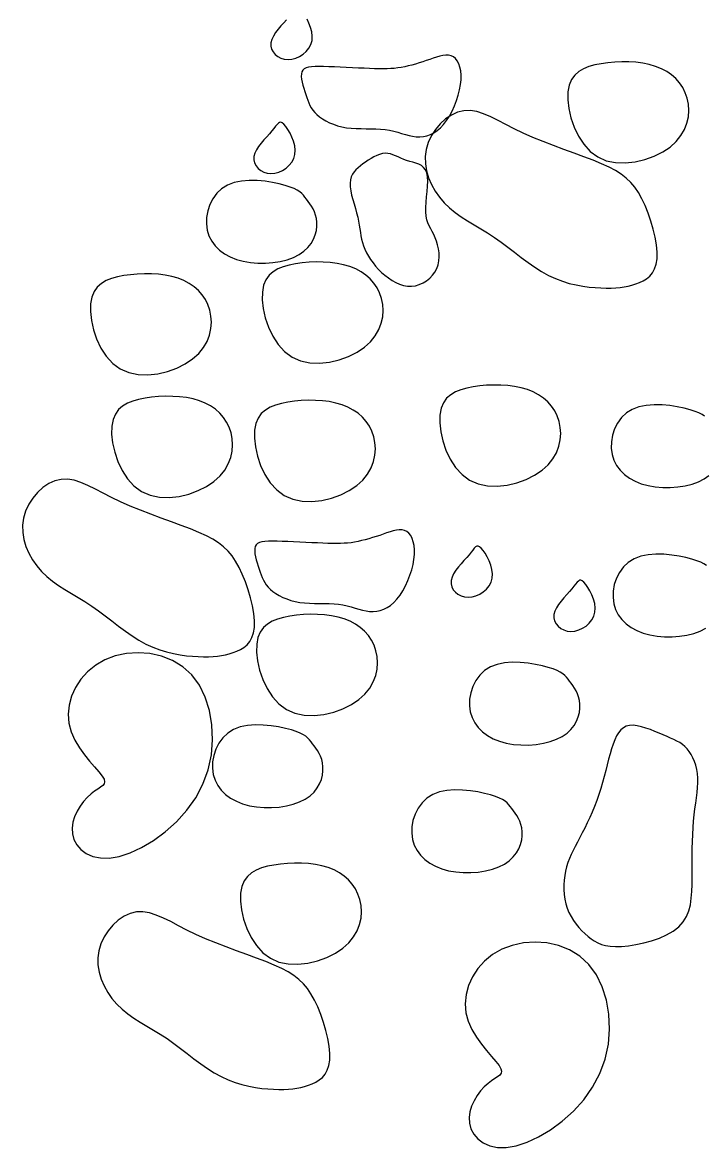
# Model space of a CAD drawing. Header units: millimetres. Extents: x 0 to 42050, y 0 to 29700.
# Drawn here: x 27797.8 to 28056.3, y 12348.9 to 12775.9 of the extents above; entities that cross this region are included whole.
import ezdxf

# ---------------------------------------------------------------- set-up
doc = ezdxf.new("R2010")
doc.units = ezdxf.units.MM
doc.header["$LTSCALE"] = 50
doc.layers.add('DRAW3', color=40, linetype='Continuous')

msp = doc.modelspace()

# ---------------------------------------------------------------- linework, layer by layer
at = {"layer": 'DRAW3'}
for points in [[(27897.85, 12776.86), (27896.82, 12775.72), (27895.74, 12774.53), (27894.69, 12773.28), (27893.72, 12772.01), (27892.89, 12770.72), (27892.28, 12769.43), (27891.94, 12768.16), (27891.93, 12766.92), (27892.21, 12765.74), (27892.77, 12764.66), (27893.56, 12763.7), (27894.56, 12762.9), (27895.72, 12762.29), (27897.02, 12761.9), (27898.42, 12761.77), (27899.88, 12761.9), (27901.36, 12762.3), (27902.8, 12762.94), (27904.14, 12763.8), (27905.34, 12764.86), (27906.34, 12766.09), (27907.09, 12767.48), (27907.53, 12769), (27907.63, 12770.62), (27907.43, 12772.3), (27906.99, 12773.97), (27906.38, 12775.6), (27905.64, 12777.11)], [(28056.4, 12626.46), (28055.46, 12627.08), (28054.26, 12627.68), (28052.77, 12628.28), (28050.9, 12628.88), (28048.64, 12629.47), (28046.04, 12630.02), (28043.21, 12630.45), (28040.25, 12630.73), (28037.24, 12630.78), (28034.29, 12630.56), (28031.5, 12630), (28028.96, 12629.05), (28026.75, 12627.67), (28024.9, 12625.92), (28023.39, 12623.87), (28022.25, 12621.61), (28021.46, 12619.22), (28021.04, 12616.76), (28020.98, 12614.32), (28021.29, 12611.98), (28021.96, 12609.79), (28022.99, 12607.8), (28024.33, 12605.99), (28025.96, 12604.38), (28027.87, 12602.98), (28030.02, 12601.8), (28032.39, 12600.84), (28034.96, 12600.12), (28037.68, 12599.64), (28040.51, 12599.4), (28043.39, 12599.4), (28046.24, 12599.62), (28049.01, 12600.06), (28051.63, 12600.71), (28054.04, 12601.58), (28056.18, 12602.64), (28057.99, 12603.9)], [(28057.08, 12569.77), (28056.14, 12570.39), (28054.95, 12571), (28053.45, 12571.59), (28051.58, 12572.19), (28049.32, 12572.78), (28046.72, 12573.33), (28043.9, 12573.76), (28040.93, 12574.04), (28037.93, 12574.09), (28034.98, 12573.87), (28032.19, 12573.31), (28029.65, 12572.36), (28027.44, 12570.98), (28025.58, 12569.23), (28024.08, 12567.19), (28022.93, 12564.93), (28022.15, 12562.53), (28021.72, 12560.07), (28021.66, 12557.63), (28021.97, 12555.29), (28022.65, 12553.11), (28023.67, 12551.11), (28025.01, 12549.3), (28026.65, 12547.69), (28028.55, 12546.29), (28030.71, 12545.11), (28033.08, 12544.15), (28035.64, 12543.43), (28038.37, 12542.96), (28041.2, 12542.72), (28044.07, 12542.71), (28046.92, 12542.93), (28049.69, 12543.37), (28052.31, 12544.02), (28054.72, 12544.89), (28056.86, 12545.96)]]:
    msp.add_lwpolyline(points, dxfattribs=at)
for points in [[(27941.33, 12758.8), (27940.02, 12758.6), (27938.71, 12758.45), (27937.37, 12758.35), (27935.98, 12758.29), (27934.51, 12758.27), (27932.93, 12758.29), (27931.21, 12758.33), (27929.34, 12758.4), (27927.29, 12758.48), (27925.1, 12758.58), (27922.83, 12758.69), (27920.52, 12758.8), (27918.23, 12758.9), (27916, 12758.99), (27913.88, 12759.07), (27911.93, 12759.12), (27910.19, 12759.14), (27908.66, 12759.12), (27907.34, 12759.04), (27906.22, 12758.88), (27905.3, 12758.62), (27904.57, 12758.25), (27904.03, 12757.76), (27903.67, 12757.12), (27903.49, 12756.32), (27903.47, 12755.4), (27903.57, 12754.36), (27903.78, 12753.25), (27904.07, 12752.08), (27904.41, 12750.89), (27904.78, 12749.7), (27905.16, 12748.54), (27905.54, 12747.43), (27905.91, 12746.38), (27906.31, 12745.37), (27906.75, 12744.41), (27907.26, 12743.48), (27907.86, 12742.58), (27908.56, 12741.72), (27909.4, 12740.88), (27910.38, 12740.06), (27911.5, 12739.27), (27912.76, 12738.53), (27914.13, 12737.84), (27915.61, 12737.23), (27917.19, 12736.7), (27918.85, 12736.27), (27920.59, 12735.94), (27922.4, 12735.74), (27924.25, 12735.62), (27926.13, 12735.57), (27928.02, 12735.56), (27929.9, 12735.54), (27931.75, 12735.51), (27933.55, 12735.42), (27935.29, 12735.24), (27936.94, 12734.96), (27938.53, 12734.6), (27940.04, 12734.19), (27941.51, 12733.76), (27942.93, 12733.35), (27944.32, 12732.98), (27945.69, 12732.69), (27947.05, 12732.52), (27948.41, 12732.47), (27949.76, 12732.59), (27951.1, 12732.87), (27952.42, 12733.32), (27953.72, 12733.97), (27954.99, 12734.81), (27956.22, 12735.87), (27957.41, 12737.15), (27958.56, 12738.66), (27959.64, 12740.37), (27960.64, 12742.22), (27961.54, 12744.19), (27962.33, 12746.22), (27962.99, 12748.27), (27963.51, 12750.3), (27963.86, 12752.27), (27964.04, 12754.14), (27964.05, 12755.89), (27963.9, 12757.5), (27963.61, 12758.96), (27963.18, 12760.23), (27962.62, 12761.32), (27961.94, 12762.19), (27961.16, 12762.84), (27960.28, 12763.25), (27959.32, 12763.45), (27958.28, 12763.46), (27957.17, 12763.31), (27955.99, 12763.05), (27954.77, 12762.69), (27953.5, 12762.27), (27952.19, 12761.83), (27950.86, 12761.37), (27949.5, 12760.93), (27948.14, 12760.49), (27946.76, 12760.08), (27945.39, 12759.7), (27944.02, 12759.36), (27942.66, 12759.05)], [(28004.59, 12749.54), (28004.54, 12746.54), (28004.9, 12743.21), (28005.69, 12739.7), (28006.9, 12736.17), (28008.52, 12732.76), (28010.56, 12729.63), (28013.01, 12726.93), (28015.86, 12724.82), (28019.1, 12723.41), (28022.63, 12722.68), (28026.33, 12722.55), (28030.08, 12722.96), (28033.78, 12723.83), (28037.29, 12725.11), (28040.51, 12726.72), (28043.32, 12728.6), (28045.62, 12730.68), (28047.43, 12732.91), (28048.78, 12735.25), (28049.7, 12737.66), (28050.23, 12740.09), (28050.4, 12742.51), (28050.24, 12744.85), (28049.79, 12747.1), (28049.08, 12749.2), (28048.12, 12751.14), (28046.92, 12752.92), (28045.5, 12754.54), (28043.87, 12755.98), (28042.03, 12757.24), (28040.01, 12758.32), (28037.8, 12759.21), (28035.43, 12759.9), (28032.93, 12760.4), (28030.33, 12760.74), (28027.67, 12760.91), (28024.99, 12760.93), (28022.32, 12760.81), (28019.71, 12760.57), (28017.18, 12760.22), (28014.78, 12759.75), (28012.53, 12759.13), (28010.49, 12758.31), (28008.68, 12757.24), (28007.15, 12755.88), (28005.94, 12754.17), (28005.07, 12752.08)], [(28032.55, 12708.99), (28031.26, 12711.31), (28029.88, 12713.36), (28028.37, 12715.17), (28026.69, 12716.78), (28024.79, 12718.26), (28022.62, 12719.63), (28020.15, 12720.94), (28017.33, 12722.23), (28014.14, 12723.55), (28010.64, 12724.9), (28006.9, 12726.28), (28003.02, 12727.71), (27999.07, 12729.17), (27995.14, 12730.69), (27991.31, 12732.25), (27987.65, 12733.87), (27984.24, 12735.53), (27981.06, 12737.17), (27978.08, 12738.71), (27975.27, 12740.09), (27972.6, 12741.22), (27970.04, 12742.03), (27967.55, 12742.45), (27965.11, 12742.39), (27962.7, 12741.81), (27960.36, 12740.75), (27958.14, 12739.26), (27956.11, 12737.42), (27954.3, 12735.28), (27952.78, 12732.91), (27951.59, 12730.36), (27950.8, 12727.7), (27950.44, 12724.99), (27950.5, 12722.27), (27950.93, 12719.57), (27951.72, 12716.91), (27952.81, 12714.34), (27954.19, 12711.89), (27955.81, 12709.58), (27957.64, 12707.46), (27959.65, 12705.54), (27961.82, 12703.78), (27964.12, 12702.16), (27966.53, 12700.61), (27969.01, 12699.1), (27971.55, 12697.57), (27974.12, 12695.99), (27976.69, 12694.32), (27979.25, 12692.51), (27981.8, 12690.6), (27984.34, 12688.65), (27986.89, 12686.7), (27989.44, 12684.8), (27992, 12683), (27994.58, 12681.35), (27997.19, 12679.89), (27999.82, 12678.67), (28002.46, 12677.67), (28005.09, 12676.87), (28007.67, 12676.25), (28010.18, 12675.79), (28012.61, 12675.46), (28014.91, 12675.24), (28017.08, 12675.11), (28019.09, 12675.05), (28020.95, 12675.06), (28022.69, 12675.14), (28024.32, 12675.29), (28025.88, 12675.51), (28027.37, 12675.81), (28028.82, 12676.19), (28030.26, 12676.64), (28031.68, 12677.18), (28033.07, 12677.83), (28034.38, 12678.64), (28035.58, 12679.63), (28036.61, 12680.85), (28037.45, 12682.33), (28038.06, 12684.1), (28038.38, 12686.21), (28038.4, 12688.67), (28038.14, 12691.42), (28037.63, 12694.36), (28036.91, 12697.41), (28036, 12700.49), (28034.95, 12703.5), (28033.79, 12706.36)], [(27885.48, 12724.95), (27885.47, 12723.71), (27885.75, 12722.54), (27886.31, 12721.45), (27887.1, 12720.5), (27888.1, 12719.7), (27889.26, 12719.09), (27890.56, 12718.7), (27891.96, 12718.56), (27893.42, 12718.7), (27894.9, 12719.1), (27896.34, 12719.74), (27897.68, 12720.6), (27898.88, 12721.66), (27899.88, 12722.89), (27900.63, 12724.28), (27901.07, 12725.79), (27901.17, 12727.42), (27900.97, 12729.09), (27900.53, 12730.77), (27899.91, 12732.39), (27899.18, 12733.91), (27898.39, 12735.25), (27897.6, 12736.38), (27896.87, 12737.23), (27896.25, 12737.76), (27895.72, 12737.99), (27895.24, 12737.95), (27894.77, 12737.67), (27894.28, 12737.18), (27893.74, 12736.5), (27893.09, 12735.66), (27892.32, 12734.71), (27891.39, 12733.65), (27890.36, 12732.52), (27889.28, 12731.33), (27888.23, 12730.08), (27887.26, 12728.81), (27886.43, 12727.52), (27885.82, 12726.23)], [(27935.24, 12726.22), (27934.2, 12726.09), (27933.14, 12725.82), (27932.07, 12725.41), (27931, 12724.89), (27929.94, 12724.28), (27928.88, 12723.62), (27927.85, 12722.91), (27926.85, 12722.19), (27925.89, 12721.48), (27924.99, 12720.75), (27924.17, 12719.98), (27923.45, 12719.17), (27922.84, 12718.28), (27922.38, 12717.29), (27922.07, 12716.18), (27921.94, 12714.94), (27921.99, 12713.54), (27922.21, 12712.01), (27922.55, 12710.39), (27922.98, 12708.7), (27923.46, 12706.98), (27923.96, 12705.26), (27924.43, 12703.57), (27924.85, 12701.95), (27925.18, 12700.41), (27925.45, 12698.94), (27925.67, 12697.55), (27925.88, 12696.21), (27926.09, 12694.9), (27926.35, 12693.62), (27926.66, 12692.35), (27927.06, 12691.08), (27927.57, 12689.79), (27928.19, 12688.49), (27928.91, 12687.19), (27929.74, 12685.9), (27930.65, 12684.63), (27931.66, 12683.39), (27932.75, 12682.18), (27933.93, 12681.03), (27935.17, 12679.93), (27936.49, 12678.91), (27937.86, 12677.99), (27939.28, 12677.2), (27940.73, 12676.56), (27942.21, 12676.09), (27943.71, 12675.83), (27945.22, 12675.78), (27946.72, 12675.97), (27948.2, 12676.39), (27949.62, 12677.01), (27950.95, 12677.82), (27952.17, 12678.8), (27953.24, 12679.92), (27954.15, 12681.16), (27954.86, 12682.51), (27955.35, 12683.94), (27955.63, 12685.44), (27955.74, 12686.96), (27955.68, 12688.5), (27955.48, 12690.01), (27955.16, 12691.48), (27954.74, 12692.88), (27954.24, 12694.18), (27953.69, 12695.37), (27953.11, 12696.48), (27952.54, 12697.56), (27951.99, 12698.65), (27951.49, 12699.78), (27951.09, 12701.02), (27950.79, 12702.39), (27950.64, 12703.95), (27950.64, 12705.71), (27950.76, 12707.64), (27950.95, 12709.66), (27951.15, 12711.7), (27951.31, 12713.7), (27951.39, 12715.59), (27951.32, 12717.3), (27951.06, 12718.76), (27950.56, 12719.94), (27949.86, 12720.85), (27948.99, 12721.54), (27947.99, 12722.07), (27946.89, 12722.48), (27945.74, 12722.82), (27944.57, 12723.14), (27943.41, 12723.49), (27942.3, 12723.9), (27941.24, 12724.36), (27940.22, 12724.82), (27939.21, 12725.27), (27938.22, 12725.66), (27937.24, 12725.97), (27936.25, 12726.17)], [(27875.46, 12714.17), (27873.25, 12712.79), (27871.39, 12711.04), (27869.89, 12709), (27868.74, 12706.74), (27867.96, 12704.34), (27867.53, 12701.89), (27867.47, 12699.45), (27867.78, 12697.1), (27868.46, 12694.92), (27869.48, 12692.92), (27870.82, 12691.11), (27872.46, 12689.5), (27874.37, 12688.1), (27876.52, 12686.92), (27878.89, 12685.97), (27881.45, 12685.25), (27884.18, 12684.77), (27887.01, 12684.53), (27889.88, 12684.52), (27892.73, 12684.74), (27895.5, 12685.18), (27898.12, 12685.84), (27900.53, 12686.7), (27902.67, 12687.77), (27904.48, 12689.03), (27905.98, 12690.44), (27907.18, 12691.98), (27908.1, 12693.59), (27908.76, 12695.24), (27909.18, 12696.9), (27909.38, 12698.51), (27909.38, 12700.04), (27909.21, 12701.47), (27908.88, 12702.78), (27908.44, 12703.99), (27907.9, 12705.11), (27907.3, 12706.14), (27906.67, 12707.09), (27906.04, 12707.97), (27905.43, 12708.79), (27904.86, 12709.55), (27904.29, 12710.27), (27903.66, 12710.94), (27902.9, 12711.59), (27901.95, 12712.21), (27900.76, 12712.81), (27899.26, 12713.41), (27897.4, 12714), (27895.13, 12714.6), (27892.53, 12715.14), (27889.71, 12715.58), (27886.74, 12715.85), (27883.74, 12715.91), (27880.79, 12715.68), (27878, 12715.12)], [(27888.69, 12673.58), (27888.63, 12670.58), (27889, 12667.26), (27889.79, 12663.75), (27890.99, 12660.21), (27892.62, 12656.8), (27894.66, 12653.67), (27897.1, 12650.97), (27899.96, 12648.86), (27903.2, 12647.45), (27906.72, 12646.72), (27910.42, 12646.59), (27914.18, 12647), (27917.87, 12647.88), (27921.38, 12649.15), (27924.6, 12650.77), (27927.41, 12652.64), (27929.71, 12654.72), (27931.52, 12656.95), (27932.87, 12659.29), (27933.79, 12661.7), (27934.32, 12664.13), (27934.49, 12666.55), (27934.33, 12668.9), (27933.88, 12671.14), (27933.17, 12673.24), (27932.21, 12675.18), (27931.02, 12676.97), (27929.6, 12678.58), (27927.97, 12680.02), (27926.13, 12681.28), (27924.1, 12682.36), (27921.9, 12683.25), (27919.52, 12683.94), (27917.02, 12684.45), (27914.42, 12684.78), (27911.77, 12684.95), (27909.09, 12684.97), (27906.42, 12684.86), (27903.8, 12684.61), (27901.28, 12684.26), (27898.87, 12683.79), (27896.63, 12683.17), (27894.58, 12682.35), (27892.78, 12681.28), (27891.25, 12679.92), (27890.03, 12678.21), (27889.16, 12676.12)], [(27823.55, 12669.12), (27823.49, 12666.12), (27823.86, 12662.79), (27824.65, 12659.28), (27825.86, 12655.75), (27827.48, 12652.33), (27829.52, 12649.2), (27831.96, 12646.51), (27834.82, 12644.4), (27838.06, 12642.99), (27841.59, 12642.25), (27845.29, 12642.13), (27849.04, 12642.53), (27852.73, 12643.41), (27856.25, 12644.69), (27859.47, 12646.3), (27862.27, 12648.18), (27864.58, 12650.26), (27866.39, 12652.49), (27867.74, 12654.83), (27868.66, 12657.24), (27869.19, 12659.67), (27869.35, 12662.08), (27869.2, 12664.43), (27868.75, 12666.68), (27868.04, 12668.78), (27867.08, 12670.72), (27865.88, 12672.5), (27864.46, 12674.12), (27862.83, 12675.56), (27860.99, 12676.82), (27858.96, 12677.9), (27856.76, 12678.78), (27854.39, 12679.48), (27851.88, 12679.98), (27849.29, 12680.32), (27846.63, 12680.49), (27843.95, 12680.51), (27841.28, 12680.39), (27838.67, 12680.15), (27836.14, 12679.79), (27833.73, 12679.32), (27831.49, 12678.7), (27829.45, 12677.89), (27827.64, 12676.82), (27826.11, 12675.46), (27824.89, 12673.75), (27824.03, 12671.65)], [(27956.01, 12626.9), (27955.96, 12623.91), (27956.32, 12620.58), (27957.11, 12617.07), (27958.32, 12613.53), (27959.94, 12610.12), (27961.98, 12606.99), (27964.43, 12604.29), (27967.28, 12602.18), (27970.52, 12600.77), (27974.05, 12600.04), (27977.75, 12599.91), (27981.5, 12600.32), (27985.2, 12601.2), (27988.71, 12602.48), (27991.93, 12604.09), (27994.74, 12605.96), (27997.04, 12608.04), (27998.85, 12610.27), (28000.2, 12612.61), (28001.12, 12615.02), (28001.65, 12617.46), (28001.82, 12619.87), (28001.66, 12622.22), (28001.21, 12624.46), (28000.5, 12626.56), (27999.54, 12628.51), (27998.34, 12630.29), (27996.92, 12631.9), (27995.29, 12633.34), (27993.46, 12634.61), (27991.43, 12635.68), (27989.22, 12636.57), (27986.85, 12637.26), (27984.35, 12637.77), (27981.75, 12638.1), (27979.09, 12638.27), (27976.41, 12638.29), (27973.74, 12638.18), (27971.13, 12637.93), (27968.6, 12637.58), (27966.2, 12637.11), (27963.95, 12636.49), (27961.91, 12635.67), (27960.1, 12634.6), (27958.57, 12633.24), (27957.36, 12631.54), (27956.49, 12629.44)], [(27831.61, 12622.62), (27831.55, 12619.63), (27831.92, 12616.3), (27832.71, 12612.79), (27833.92, 12609.25), (27835.54, 12605.84), (27837.58, 12602.71), (27840.02, 12600.01), (27842.88, 12597.9), (27846.12, 12596.49), (27849.65, 12595.76), (27853.35, 12595.63), (27857.1, 12596.04), (27860.79, 12596.92), (27864.31, 12598.2), (27867.52, 12599.81), (27870.33, 12601.68), (27872.64, 12603.76), (27874.45, 12605.99), (27875.79, 12608.33), (27876.72, 12610.74), (27877.24, 12613.18), (27877.41, 12615.59), (27877.26, 12617.94), (27876.81, 12620.18), (27876.09, 12622.28), (27875.13, 12624.23), (27873.94, 12626.01), (27872.52, 12627.62), (27870.89, 12629.06), (27869.05, 12630.33), (27867.02, 12631.4), (27864.82, 12632.29), (27862.45, 12632.98), (27859.94, 12633.49), (27857.34, 12633.82), (27854.69, 12633.99), (27852.01, 12634.01), (27849.34, 12633.9), (27846.72, 12633.65), (27844.2, 12633.3), (27841.79, 12632.83), (27839.55, 12632.21), (27837.51, 12631.39), (27835.7, 12630.32), (27834.17, 12628.96), (27832.95, 12627.26), (27832.09, 12625.16)], [(27885.74, 12621.1), (27885.68, 12618.1), (27886.05, 12614.78), (27886.84, 12611.27), (27888.05, 12607.73), (27889.67, 12604.32), (27891.71, 12601.19), (27894.15, 12598.49), (27897.01, 12596.38), (27900.25, 12594.97), (27903.78, 12594.24), (27907.48, 12594.11), (27911.23, 12594.52), (27914.92, 12595.4), (27918.44, 12596.67), (27921.66, 12598.29), (27924.46, 12600.16), (27926.77, 12602.24), (27928.58, 12604.47), (27929.92, 12606.81), (27930.85, 12609.22), (27931.37, 12611.65), (27931.54, 12614.07), (27931.39, 12616.42), (27930.94, 12618.66), (27930.22, 12620.76), (27929.27, 12622.7), (27928.07, 12624.49), (27926.65, 12626.1), (27925.02, 12627.54), (27923.18, 12628.8), (27921.15, 12629.88), (27918.95, 12630.77), (27916.58, 12631.46), (27914.07, 12631.97), (27911.47, 12632.3), (27908.82, 12632.47), (27906.14, 12632.49), (27903.47, 12632.38), (27900.86, 12632.13), (27898.33, 12631.78), (27895.92, 12631.31), (27893.68, 12630.69), (27891.64, 12629.87), (27889.83, 12628.8), (27888.3, 12627.44), (27887.08, 12625.73), (27886.22, 12623.64)], [(27879.86, 12569.09), (27878.57, 12571.42), (27877.19, 12573.46), (27875.68, 12575.27), (27874, 12576.89), (27872.1, 12578.36), (27869.93, 12579.73), (27867.46, 12581.04), (27864.64, 12582.34), (27861.45, 12583.65), (27857.95, 12585), (27854.21, 12586.39), (27850.33, 12587.81), (27846.38, 12589.28), (27842.45, 12590.79), (27838.62, 12592.36), (27834.96, 12593.97), (27831.55, 12595.63), (27828.37, 12597.27), (27825.39, 12598.82), (27822.58, 12600.19), (27819.91, 12601.32), (27817.35, 12602.13), (27814.86, 12602.55), (27812.42, 12602.49), (27810.01, 12601.92), (27807.67, 12600.85), (27805.45, 12599.37), (27803.42, 12597.53), (27801.61, 12595.39), (27800.09, 12593.01), (27798.9, 12590.46), (27798.11, 12587.81), (27797.75, 12585.1), (27797.81, 12582.38), (27798.24, 12579.67), (27799.03, 12577.02), (27800.12, 12574.45), (27801.5, 12571.99), (27803.12, 12569.69), (27804.95, 12567.56), (27806.96, 12565.64), (27809.13, 12563.89), (27811.43, 12562.26), (27813.84, 12560.71), (27816.32, 12559.2), (27818.86, 12557.68), (27821.43, 12556.1), (27824, 12554.42), (27826.56, 12552.61), (27829.11, 12550.71), (27831.65, 12548.76), (27834.2, 12546.81), (27836.75, 12544.91), (27839.31, 12543.11), (27841.89, 12541.46), (27844.5, 12540), (27847.13, 12538.78), (27849.77, 12537.78), (27852.4, 12536.98), (27854.98, 12536.36), (27857.49, 12535.89), (27859.92, 12535.56), (27862.22, 12535.34), (27864.39, 12535.21), (27866.4, 12535.15), (27868.26, 12535.16), (27870, 12535.24), (27871.63, 12535.39), (27873.19, 12535.62), (27874.68, 12535.92), (27876.13, 12536.29), (27877.57, 12536.75), (27878.99, 12537.28), (27880.38, 12537.94), (27881.69, 12538.74), (27882.89, 12539.73), (27883.92, 12540.95), (27884.76, 12542.43), (27885.37, 12544.21), (27885.69, 12546.32), (27885.71, 12548.78), (27885.45, 12551.52), (27884.94, 12554.46), (27884.22, 12557.52), (27883.31, 12560.59), (27882.26, 12563.6), (27881.1, 12566.47)], [(27923.66, 12578.66), (27922.35, 12578.46), (27921.03, 12578.31), (27919.7, 12578.21), (27918.31, 12578.15), (27916.83, 12578.14), (27915.26, 12578.15), (27913.54, 12578.19), (27911.67, 12578.26), (27909.62, 12578.34), (27907.43, 12578.44), (27905.16, 12578.55), (27902.85, 12578.66), (27900.55, 12578.76), (27898.32, 12578.85), (27896.21, 12578.93), (27894.26, 12578.98), (27892.52, 12579), (27890.99, 12578.98), (27889.67, 12578.9), (27888.55, 12578.74), (27887.63, 12578.48), (27886.9, 12578.11), (27886.36, 12577.62), (27886, 12576.98), (27885.82, 12576.19), (27885.79, 12575.26), (27885.9, 12574.22), (27886.11, 12573.11), (27886.39, 12571.94), (27886.74, 12570.75), (27887.11, 12569.56), (27887.49, 12568.4), (27887.86, 12567.3), (27888.24, 12566.24), (27888.63, 12565.23), (27889.08, 12564.27), (27889.59, 12563.34), (27890.18, 12562.44), (27890.89, 12561.58), (27891.73, 12560.74), (27892.71, 12559.92), (27893.83, 12559.13), (27895.09, 12558.39), (27896.46, 12557.7), (27897.94, 12557.09), (27899.52, 12556.56), (27901.18, 12556.13), (27902.92, 12555.8), (27904.73, 12555.6), (27906.58, 12555.48), (27908.46, 12555.43), (27910.35, 12555.42), (27912.23, 12555.4), (27914.08, 12555.37), (27915.88, 12555.28), (27917.61, 12555.1), (27919.27, 12554.82), (27920.85, 12554.46), (27922.37, 12554.05), (27923.84, 12553.63), (27925.26, 12553.21), (27926.65, 12552.85), (27928.02, 12552.56), (27929.38, 12552.38), (27930.74, 12552.34), (27932.09, 12552.45), (27933.43, 12552.73), (27934.75, 12553.18), (27936.05, 12553.83), (27937.32, 12554.67), (27938.55, 12555.73), (27939.74, 12557.02), (27940.89, 12558.53), (27941.97, 12560.23), (27942.97, 12562.08), (27943.87, 12564.05), (27944.66, 12566.08), (27945.32, 12568.13), (27945.84, 12570.16), (27946.19, 12572.13), (27946.37, 12574.01), (27946.38, 12575.76), (27946.23, 12577.37), (27945.94, 12578.82), (27945.5, 12580.1), (27944.94, 12581.18), (27944.27, 12582.06), (27943.49, 12582.7), (27942.61, 12583.11), (27941.65, 12583.31), (27940.61, 12583.32), (27939.5, 12583.18), (27938.32, 12582.91), (27937.1, 12582.55), (27935.83, 12582.14), (27934.52, 12581.69), (27933.19, 12581.23), (27931.83, 12580.79), (27930.46, 12580.36), (27929.09, 12579.95), (27927.71, 12579.56), (27926.35, 12579.22), (27924.99, 12578.91)], [(27960.27, 12564.12), (27960.25, 12562.88), (27960.54, 12561.7), (27961.1, 12560.62), (27961.89, 12559.67), (27962.88, 12558.87), (27964.05, 12558.26), (27965.35, 12557.87), (27966.75, 12557.73), (27968.21, 12557.87), (27969.69, 12558.27), (27971.12, 12558.91), (27972.47, 12559.77), (27973.67, 12560.83), (27974.67, 12562.06), (27975.42, 12563.45), (27975.86, 12564.96), (27975.96, 12566.59), (27975.76, 12568.26), (27975.32, 12569.94), (27974.7, 12571.56), (27973.97, 12573.08), (27973.18, 12574.42), (27972.39, 12575.55), (27971.66, 12576.4), (27971.04, 12576.93), (27970.51, 12577.16), (27970.03, 12577.12), (27969.56, 12576.84), (27969.07, 12576.34), (27968.53, 12575.66), (27967.88, 12574.83), (27967.11, 12573.88), (27966.18, 12572.82), (27965.14, 12571.69), (27964.07, 12570.49), (27963.01, 12569.25), (27962.04, 12567.98), (27961.22, 12566.69), (27960.61, 12565.4)], [(27999.23, 12551.19), (27999.21, 12549.95), (27999.5, 12548.77), (28000.05, 12547.69), (28000.84, 12546.73), (28001.84, 12545.93), (28003, 12545.32), (28004.3, 12544.93), (28005.7, 12544.8), (28007.16, 12544.93), (28008.64, 12545.33), (28010.08, 12545.98), (28011.42, 12546.83), (28012.62, 12547.89), (28013.62, 12549.12), (28014.37, 12550.51), (28014.81, 12552.03), (28014.91, 12553.65), (28014.71, 12555.33), (28014.27, 12557), (28013.66, 12558.63), (28012.92, 12560.14), (28012.13, 12561.49), (28011.34, 12562.61), (28010.61, 12563.46), (28010, 12563.99), (28009.46, 12564.23), (28008.98, 12564.19), (28008.52, 12563.9), (28008.03, 12563.41), (28007.48, 12562.73), (28006.84, 12561.9), (28006.06, 12560.94), (28005.13, 12559.89), (28004.1, 12558.75), (28003.02, 12557.56), (28001.97, 12556.31), (28001, 12555.04), (28000.18, 12553.75), (27999.56, 12552.46)], [(27886.56, 12539.88), (27886.51, 12536.89), (27886.87, 12533.56), (27887.66, 12530.05), (27888.87, 12526.51), (27890.49, 12523.1), (27892.53, 12519.97), (27894.98, 12517.27), (27897.83, 12515.16), (27901.07, 12513.75), (27904.6, 12513.02), (27908.3, 12512.89), (27912.05, 12513.3), (27915.75, 12514.18), (27919.26, 12515.46), (27922.48, 12517.07), (27925.29, 12518.94), (27927.59, 12521.02), (27929.4, 12523.25), (27930.75, 12525.59), (27931.67, 12528), (27932.2, 12530.44), (27932.37, 12532.85), (27932.21, 12535.2), (27931.76, 12537.44), (27931.05, 12539.54), (27930.09, 12541.49), (27928.9, 12543.27), (27927.48, 12544.88), (27925.84, 12546.32), (27924.01, 12547.59), (27921.98, 12548.66), (27919.77, 12549.55), (27917.4, 12550.24), (27914.9, 12550.75), (27912.3, 12551.08), (27909.64, 12551.25), (27906.96, 12551.27), (27904.3, 12551.16), (27901.68, 12550.92), (27899.15, 12550.56), (27896.75, 12550.09), (27894.5, 12549.47), (27892.46, 12548.65), (27890.65, 12547.58), (27889.12, 12546.22), (27887.91, 12544.52), (27887.04, 12542.42)], [(27816.65, 12467.96), (27817.26, 12465.82), (27818.35, 12463.81), (27819.91, 12462.01), (27821.93, 12460.52), (27824.4, 12459.43), (27827.31, 12458.81), (27830.65, 12458.77), (27834.4, 12459.39), (27838.53, 12460.73), (27842.92, 12462.77), (27847.41, 12465.46), (27851.86, 12468.74), (27856.11, 12472.57), (27860.01, 12476.89), (27863.41, 12481.65), (27866.17, 12486.8), (27868.16, 12492.27), (27869.37, 12497.95), (27869.85, 12503.68), (27869.6, 12509.32), (27868.66, 12514.74), (27867.06, 12519.8), (27864.82, 12524.35), (27861.97, 12528.25), (27858.55, 12531.39), (27854.68, 12533.78), (27850.48, 12535.44), (27846.07, 12536.41), (27841.6, 12536.71), (27837.17, 12536.39), (27832.93, 12535.46), (27829, 12533.97), (27825.5, 12531.95), (27822.45, 12529.48), (27819.9, 12526.64), (27817.85, 12523.52), (27816.35, 12520.2), (27815.41, 12516.78), (27815.07, 12513.32), (27815.34, 12509.92), (27816.22, 12506.65), (27817.59, 12503.55), (27819.31, 12500.65), (27821.23, 12497.96), (27823.19, 12495.52), (27825.06, 12493.34), (27826.69, 12491.47), (27827.92, 12489.91), (27828.65, 12488.68), (27828.9, 12487.72), (27828.74, 12486.95), (27828.21, 12486.28), (27827.38, 12485.65), (27826.32, 12484.95), (27825.08, 12484.13), (27823.73, 12483.1), (27822.32, 12481.79), (27820.92, 12480.24), (27819.6, 12478.47), (27818.44, 12476.54), (27817.49, 12474.48), (27816.83, 12472.34), (27816.53, 12470.15)], [(27975.19, 12531.32), (27972.98, 12529.94), (27971.13, 12528.19), (27969.62, 12526.15), (27968.48, 12523.89), (27967.69, 12521.49), (27967.27, 12519.03), (27967.21, 12516.6), (27967.52, 12514.25), (27968.19, 12512.07), (27969.22, 12510.07), (27970.56, 12508.26), (27972.19, 12506.65), (27974.1, 12505.25), (27976.25, 12504.07), (27978.62, 12503.12), (27981.19, 12502.4), (27983.91, 12501.92), (27986.74, 12501.68), (27989.62, 12501.67), (27992.47, 12501.89), (27995.24, 12502.33), (27997.86, 12502.99), (28000.27, 12503.85), (28002.41, 12504.92), (28004.22, 12506.18), (28005.71, 12507.59), (28006.91, 12509.13), (28007.83, 12510.74), (28008.49, 12512.39), (28008.91, 12514.05), (28009.12, 12515.66), (28009.12, 12517.19), (28008.94, 12518.62), (28008.62, 12519.93), (28008.17, 12521.14), (28007.64, 12522.26), (28007.04, 12523.29), (28006.41, 12524.24), (28005.77, 12525.12), (28005.16, 12525.94), (28004.6, 12526.7), (28004.03, 12527.42), (28003.39, 12528.09), (28002.63, 12528.73), (28001.68, 12529.35), (28000.49, 12529.96), (27999, 12530.56), (27997.13, 12531.15), (27994.87, 12531.75), (27992.27, 12532.29), (27989.44, 12532.73), (27986.48, 12533), (27983.47, 12533.06), (27980.52, 12532.83), (27977.73, 12532.27)], [(27877.77, 12507.56), (27875.56, 12506.18), (27873.7, 12504.43), (27872.2, 12502.39), (27871.05, 12500.13), (27870.27, 12497.73), (27869.84, 12495.27), (27869.78, 12492.83), (27870.09, 12490.49), (27870.77, 12488.31), (27871.79, 12486.31), (27873.13, 12484.5), (27874.77, 12482.89), (27876.67, 12481.49), (27878.83, 12480.31), (27881.2, 12479.36), (27883.76, 12478.64), (27886.49, 12478.16), (27889.32, 12477.92), (27892.19, 12477.91), (27895.04, 12478.13), (27897.81, 12478.57), (27900.43, 12479.23), (27902.84, 12480.09), (27904.98, 12481.16), (27906.79, 12482.42), (27908.29, 12483.83), (27909.49, 12485.37), (27910.4, 12486.98), (27911.07, 12488.63), (27911.49, 12490.29), (27911.69, 12491.9), (27911.69, 12493.43), (27911.52, 12494.86), (27911.19, 12496.17), (27910.75, 12497.38), (27910.21, 12498.5), (27909.61, 12499.53), (27908.98, 12500.48), (27908.35, 12501.36), (27907.74, 12502.18), (27907.17, 12502.94), (27906.6, 12503.65), (27905.97, 12504.33), (27905.2, 12504.97), (27904.26, 12505.59), (27903.07, 12506.2), (27901.57, 12506.79), (27899.7, 12507.39), (27897.44, 12507.98), (27894.84, 12508.53), (27892.02, 12508.97), (27889.05, 12509.24), (27886.05, 12509.29), (27883.1, 12509.07), (27880.31, 12508.51)], [(28027.93, 12509.11), (28026.68, 12508.79), (28025.58, 12508.21), (28024.61, 12507.39), (28023.75, 12506.35), (28022.98, 12505.1), (28022.29, 12503.66), (28021.66, 12502.04), (28021.08, 12500.26), (28020.52, 12498.35), (28019.98, 12496.31), (28019.43, 12494.18), (28018.88, 12491.97), (28018.31, 12489.71), (28017.7, 12487.42), (28017.04, 12485.12), (28016.31, 12482.84), (28015.52, 12480.59), (28014.67, 12478.39), (28013.77, 12476.24), (28012.84, 12474.15), (28011.89, 12472.12), (28010.94, 12470.17), (28009.99, 12468.3), (28009.07, 12466.52), (28008.19, 12464.83), (28007.35, 12463.21), (28006.56, 12461.64), (28005.84, 12460.11), (28005.17, 12458.58), (28004.59, 12457.05), (28004.08, 12455.48), (28003.65, 12453.85), (28003.33, 12452.16), (28003.1, 12450.41), (28002.98, 12448.62), (28002.98, 12446.81), (28003.1, 12445), (28003.34, 12443.21), (28003.73, 12441.45), (28004.25, 12439.76), (28004.93, 12438.13), (28005.73, 12436.59), (28006.64, 12435.12), (28007.65, 12433.73), (28008.72, 12432.43), (28009.85, 12431.22), (28011.01, 12430.1), (28012.18, 12429.07), (28013.35, 12428.14), (28014.56, 12427.32), (28015.84, 12426.61), (28017.24, 12426.03), (28018.81, 12425.6), (28020.58, 12425.31), (28022.59, 12425.2), (28024.89, 12425.25), (28027.5, 12425.5), (28030.34, 12425.93), (28033.31, 12426.56), (28036.3, 12427.38), (28039.23, 12428.41), (28041.98, 12429.63), (28044.46, 12431.05), (28046.57, 12432.69), (28048.24, 12434.52), (28049.49, 12436.55), (28050.38, 12438.74), (28050.99, 12441.07), (28051.35, 12443.53), (28051.54, 12446.09), (28051.61, 12448.73), (28051.62, 12451.43), (28051.62, 12454.17), (28051.62, 12456.92), (28051.65, 12459.68), (28051.69, 12462.41), (28051.76, 12465.11), (28051.87, 12467.75), (28052.02, 12470.32), (28052.21, 12472.79), (28052.46, 12475.15), (28052.74, 12477.41), (28053.03, 12479.56), (28053.31, 12481.63), (28053.55, 12483.6), (28053.73, 12485.5), (28053.82, 12487.33), (28053.8, 12489.1), (28053.66, 12490.81), (28053.39, 12492.44), (28053.02, 12494), (28052.53, 12495.48), (28051.96, 12496.85), (28051.3, 12498.11), (28050.56, 12499.25), (28049.76, 12500.26), (28048.9, 12501.14), (28047.98, 12501.9), (28046.99, 12502.57), (28045.92, 12503.17), (28044.76, 12503.74), (28043.51, 12504.3), (28042.16, 12504.87), (28040.71, 12505.48), (28039.15, 12506.15), (28037.51, 12506.84), (28035.83, 12507.51), (28034.13, 12508.12), (28032.46, 12508.63), (28030.85, 12508.99), (28029.32, 12509.17)], [(27953.31, 12482.91), (27951.11, 12481.53), (27949.25, 12479.78), (27947.75, 12477.74), (27946.6, 12475.48), (27945.81, 12473.08), (27945.39, 12470.62), (27945.33, 12468.18), (27945.64, 12465.84), (27946.32, 12463.66), (27947.34, 12461.66), (27948.68, 12459.85), (27950.32, 12458.24), (27952.22, 12456.84), (27954.37, 12455.66), (27956.74, 12454.7), (27959.31, 12453.99), (27962.03, 12453.51), (27964.87, 12453.27), (27967.74, 12453.26), (27970.59, 12453.48), (27973.36, 12453.92), (27975.98, 12454.58), (27978.39, 12455.44), (27980.53, 12456.51), (27982.34, 12457.77), (27983.84, 12459.18), (27985.03, 12460.72), (27985.95, 12462.33), (27986.61, 12463.98), (27987.04, 12465.64), (27987.24, 12467.25), (27987.24, 12468.78), (27987.07, 12470.21), (27986.74, 12471.52), (27986.3, 12472.73), (27985.76, 12473.85), (27985.16, 12474.88), (27984.53, 12475.83), (27983.89, 12476.71), (27983.29, 12477.53), (27982.72, 12478.29), (27982.15, 12479), (27981.51, 12479.68), (27980.75, 12480.32), (27979.81, 12480.94), (27978.62, 12481.55), (27977.12, 12482.14), (27975.25, 12482.74), (27972.99, 12483.33), (27970.39, 12483.88), (27967.56, 12484.32), (27964.6, 12484.59), (27961.59, 12484.64), (27958.65, 12484.42), (27955.85, 12483.86)], [(27880.47, 12445.46), (27880.41, 12442.47), (27880.78, 12439.14), (27881.57, 12435.63), (27882.78, 12432.09), (27884.4, 12428.68), (27886.44, 12425.55), (27888.88, 12422.85), (27891.74, 12420.74), (27894.98, 12419.33), (27898.51, 12418.6), (27902.21, 12418.47), (27905.96, 12418.88), (27909.65, 12419.76), (27913.17, 12421.04), (27916.38, 12422.65), (27919.19, 12424.53), (27921.5, 12426.6), (27923.31, 12428.83), (27924.65, 12431.18), (27925.58, 12433.58), (27926.1, 12436.02), (27926.27, 12438.43), (27926.12, 12440.78), (27925.67, 12443.02), (27924.95, 12445.12), (27924, 12447.07), (27922.8, 12448.85), (27921.38, 12450.46), (27919.75, 12451.91), (27917.91, 12453.17), (27915.88, 12454.25), (27913.68, 12455.13), (27911.31, 12455.82), (27908.8, 12456.33), (27906.2, 12456.66), (27903.55, 12456.83), (27900.87, 12456.86), (27898.2, 12456.74), (27895.58, 12456.5), (27893.06, 12456.14), (27890.65, 12455.67), (27888.41, 12455.05), (27886.37, 12454.23), (27884.56, 12453.17), (27883.03, 12451.8), (27881.81, 12450.1), (27880.95, 12448)], [(27908.43, 12404.91), (27907.14, 12407.24), (27905.76, 12409.28), (27904.25, 12411.09), (27902.56, 12412.71), (27900.66, 12414.18), (27898.5, 12415.55), (27896.03, 12416.86), (27893.21, 12418.16), (27890.02, 12419.47), (27886.51, 12420.82), (27882.78, 12422.21), (27878.9, 12423.63), (27874.95, 12425.1), (27871.02, 12426.61), (27867.18, 12428.18), (27863.53, 12429.79), (27860.12, 12431.45), (27856.94, 12433.09), (27853.96, 12434.64), (27851.15, 12436.01), (27848.48, 12437.14), (27845.91, 12437.95), (27843.43, 12438.37), (27840.99, 12438.31), (27838.58, 12437.74), (27836.24, 12436.67), (27834.02, 12435.19), (27831.98, 12433.35), (27830.17, 12431.21), (27828.65, 12428.83), (27827.47, 12426.28), (27826.68, 12423.63), (27826.32, 12420.92), (27826.37, 12418.2), (27826.81, 12415.49), (27827.59, 12412.84), (27828.69, 12410.27), (27830.06, 12407.81), (27831.68, 12405.51), (27833.52, 12403.38), (27835.53, 12401.46), (27837.7, 12399.71), (27840, 12398.08), (27842.4, 12396.53), (27844.88, 12395.02), (27847.42, 12393.5), (27849.99, 12391.92), (27852.57, 12390.24), (27855.13, 12388.43), (27857.68, 12386.53), (27860.22, 12384.58), (27862.76, 12382.63), (27865.31, 12380.73), (27867.87, 12378.93), (27870.45, 12377.28), (27873.06, 12375.82), (27875.7, 12374.6), (27878.34, 12373.6), (27880.96, 12372.8), (27883.54, 12372.18), (27886.06, 12371.71), (27888.48, 12371.38), (27890.79, 12371.16), (27892.96, 12371.03), (27894.96, 12370.97), (27896.82, 12370.98), (27898.56, 12371.06), (27900.2, 12371.21), (27901.75, 12371.44), (27903.24, 12371.74), (27904.7, 12372.11), (27906.13, 12372.56), (27907.56, 12373.1), (27908.95, 12373.76), (27910.26, 12374.56), (27911.45, 12375.55), (27912.49, 12376.77), (27913.33, 12378.25), (27913.93, 12380.03), (27914.26, 12382.14), (27914.28, 12384.6), (27914.02, 12387.34), (27913.51, 12390.28), (27912.78, 12393.34), (27911.88, 12396.41), (27910.83, 12399.42), (27909.67, 12402.29)], [(27967.18, 12358.13), (27967.79, 12355.99), (27968.88, 12353.98), (27970.44, 12352.18), (27972.46, 12350.69), (27974.93, 12349.6), (27977.84, 12348.98), (27981.17, 12348.94), (27984.93, 12349.56), (27989.06, 12350.9), (27993.45, 12352.94), (27997.94, 12355.63), (28002.38, 12358.91), (28006.63, 12362.74), (28010.54, 12367.06), (28013.94, 12371.82), (28016.7, 12376.97), (28018.68, 12382.44), (28019.9, 12388.11), (28020.37, 12393.84), (28020.13, 12399.49), (28019.19, 12404.91), (28017.59, 12409.97), (28015.35, 12414.52), (28012.5, 12418.42), (28009.08, 12421.56), (28005.21, 12423.95), (28001, 12425.61), (27996.6, 12426.58), (27992.12, 12426.88), (27987.7, 12426.55), (27983.46, 12425.63), (27979.53, 12424.14), (27976.02, 12422.12), (27972.98, 12419.65), (27970.42, 12416.81), (27968.38, 12413.69), (27966.88, 12410.37), (27965.94, 12406.95), (27965.6, 12403.49), (27965.86, 12400.09), (27966.74, 12396.82), (27968.12, 12393.72), (27969.84, 12390.82), (27971.75, 12388.13), (27973.72, 12385.69), (27975.59, 12383.51), (27977.22, 12381.63), (27978.45, 12380.08), (27979.18, 12378.85), (27979.43, 12377.89), (27979.26, 12377.12), (27978.74, 12376.45), (27977.91, 12375.81), (27976.85, 12375.12), (27975.61, 12374.3), (27974.26, 12373.27), (27972.85, 12371.96), (27971.45, 12370.41), (27970.13, 12368.64), (27968.97, 12366.71), (27968.02, 12364.65), (27967.36, 12362.51), (27967.06, 12360.32)]]:
    msp.add_lwpolyline(points, close=True, dxfattribs=at)

doc.saveas('drawing.dxf')
